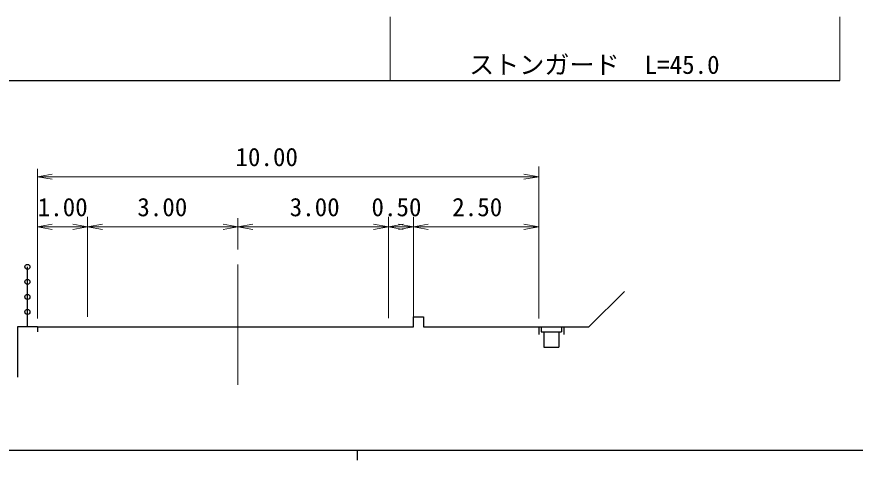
# Model space of a CAD drawing. Units: millimetres at full size, sheet at 1:1000, with parts at other scales. Extents: x 40000 to 680000, y 20000 to 380000.
# Drawn here: x 234042 to 317662, y 204000 to 248254 of the extents above; entities that cross this region are included whole.
import ezdxf
from ezdxf.enums import TextEntityAlignment as Align

# ---------------------------------------------------------------- set-up
doc = ezdxf.new("R2010")
doc.units = ezdxf.units.MM
doc.header["$LTSCALE"] = 1000
doc.linetypes.add('CHAIN', pattern=[18.5, 12, -1.5, 3.5, -1.5])
for name, color, linetype, lineweight in [('M-BGD', 7, 'Continuous', 25), ('M-BMK', 2, 'CHAIN', 13), ('M-STR-HTXT', 7, 'Continuous', 13), ('M-STR-STRC', 7, 'Continuous', 25), ('M-TTL-BAND', 7, 'Continuous', 25)]:
    doc.layers.add(name, color=color, linetype=linetype, lineweight=lineweight)
doc.styles.add('ＭＳ ゴシック', font='')
doc.styles.get('ＭＳ ゴシック').set_extended_font_data('MS Gothic')

msp = doc.modelspace()

# ---------------------------------------------------------------- linework, layer by layer
at = {"layer": 'M-BGD'}
for p, q in [((235103, 217297), (235103, 223297)), ((291103, 217297), (294639, 220833)), ((236103, 217297), (234103, 217297)), ((234103, 217297), (234103, 212297)), ((236103, 217297), (236103, 216797)), ((274603, 217297), (286103, 217297)), ((286103, 217297), (286103, 216547)), ((286103, 217297), (288603, 217297)), ((286353, 217297), (286353, 216797)), ((286353, 216797), (288353, 216797)), ((286603, 216797), (286603, 215297)), ((288103, 216797), (288103, 215297)), ((288353, 217297), (288353, 216797)), ((288603, 217297), (288603, 216547)), ((288603, 217297), (291103, 217297)), ((286603, 215297), (288103, 215297))]:
    msp.add_line(p, q, dxfattribs=at)
for points in [[(273603, 217297), (273603, 218297), (274603, 218297), (274603, 217297)], [(236103, 217297), (239853, 217297), (256103, 217297), (272353, 217297), (273603, 217297)]]:
    msp.add_lwpolyline(points, dxfattribs=at)
for centre in [(235103, 223297), (235103, 221797), (235103, 220297), (235103, 218797)]:
    msp.add_circle(centre, 250, dxfattribs=at)
at = {"layer": 'M-BMK'}
msp.add_line((256103, 211528), (256103, 228156), dxfattribs=at)
at = {"layer": 'M-STR-HTXT'}
for p, q in [((271297, 241887), (271297, 248253)), ((316122, 241888), (316122, 248254)), ((286103, 233317), (286103, 218144)), ((236103, 218133), (236103, 233080)), ((236103, 232297), (237580, 232558)), ((286103, 232297), (284626, 232558)), ((236103, 232297), (286103, 232297)), ((236103, 232297), (237580, 232037)), ((286103, 232297), (284626, 232037)), ((241103, 218297), (241103, 228297)), ((271103, 228297), (271103, 218177)), ((273603, 228297), (273603, 218177)), ((236103, 227297), (237580, 227558)), ((241103, 227297), (239626, 227558)), ((241103, 227297), (242580, 227558)), ((256103, 227297), (254626, 227558)), ((256103, 227297), (257580, 227558)), ((271103, 227297), (269626, 227558)), ((271103, 227297), (272580, 227558)), ((273603, 227297), (272126, 227558)), ((273603, 227297), (275080, 227558)), ((286103, 227297), (284626, 227558)), ((236103, 227297), (241103, 227297)), ((236103, 227297), (237580, 227037)), ((241103, 227297), (239626, 227037)), ((241103, 227297), (256103, 227297)), ((241103, 227297), (242580, 227037)), ((256103, 227297), (254626, 227037)), ((256103, 227297), (271103, 227297)), ((256103, 227297), (257580, 227037)), ((271103, 227297), (269626, 227037)), ((271103, 227297), (273603, 227297)), ((271103, 227297), (272580, 227037)), ((273603, 227297), (272126, 227037)), ((273603, 227297), (286103, 227297)), ((273603, 227297), (275080, 227037)), ((286103, 227297), (284626, 227037))]:
    msp.add_line(p, q, dxfattribs=at)
at = {"layer": 'M-STR-STRC'}
msp.add_line((163191, 241886), (316122, 241888), dxfattribs=at)
at = {"layer": 'M-TTL-BAND'}
for p, q in [((40000, 205000), (579000, 205000)), ((268000, 205000), (268000, 204000))]:
    msp.add_line(p, q, dxfattribs=at)

# ---------------------------------------------------------------- texts
at = {"layer": 'M-STR-HTXT', "style": 'ＭＳ ゴシック'}
msp.add_text('ストンガード\u3000L=45.0', height=1833, dxfattribs=at).set_placement((279154, 242003), align=Align.BOTTOM_LEFT)
for s, p in [('10.00', (258968, 232797)), ('1.00', (238622, 227797)), ('3.00', (248557, 227797)), ('3.00', (263753, 227797)), ('0.50', (271910, 227797)), ('2.50', (279965, 227797))]:
    msp.add_text(s, height=1833, dxfattribs=at).set_placement(p, align=Align.BOTTOM_CENTER)

doc.saveas('drawing.dxf')
